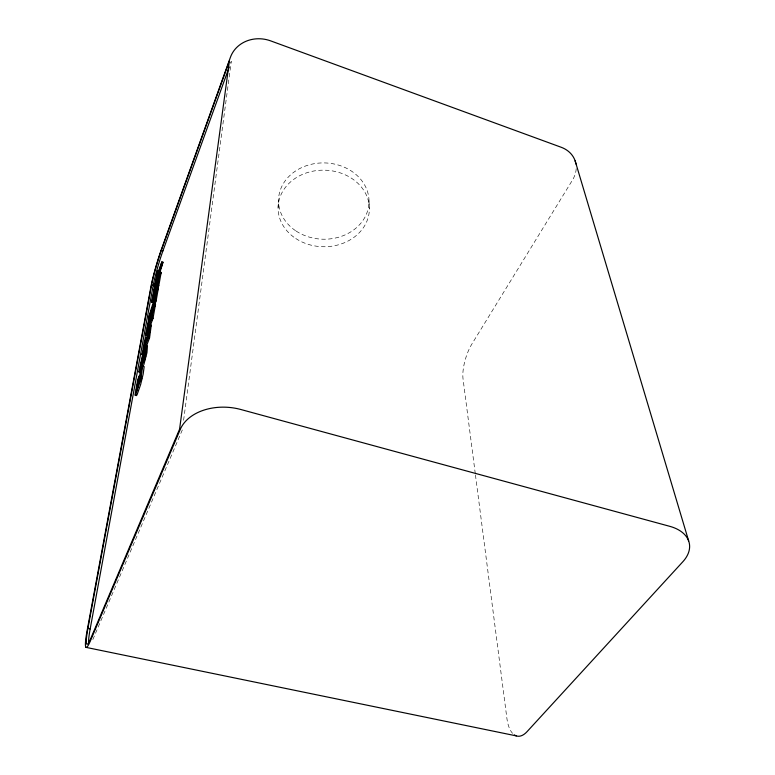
<?xml version="1.0" encoding="UTF-8"?>
<svg xmlns="http://www.w3.org/2000/svg" width="775" height="775" viewBox="0 0 775 775"><rect width="100%" height="100%" fill="white"/><g stroke="black" fill="none" stroke-linecap="round" stroke-linejoin="round"><path stroke-width="0.58" stroke-dasharray="3.88 2.91" d="M278.099 207.7L278.525 200.299M183.597 420.321L231.25 61.409L230.427 63.686M182.328 429.922L93.213 638.707A36.667 3.875 -75.3 0 1 92.128 641.08M475.288 473.719L463.053 379.023A26.185 9.261 -73 0 1 471.927 343.964L572.531 179.994A29.605 24.422 -19 0 0 576.222 168.272M475.443 474.92L506.879 718.241A35.912 15.907 -81 0 0 512.575 733.353M369.026 201.025L369.375 208.407M296.04 231.018A45.26 38.149 1.5 0 0 368.609 206.567A45.26 38.149 1.5 0 0 306.668 165.608A45.26 38.149 1.5 0 0 296.04 231.018M295.759 238.506A45.648 38.285 1.4 0 0 368.958 213.968A45.648 38.285 1.4 0 0 306.493 172.873A45.648 38.285 1.4 0 0 295.759 238.506"/><path stroke-width="1.16" d="M137.495 390.106L137.514 389.505M146.252 353.419L146.427 352.344M141.641 366.304L145.002 353.836M149.953 332.339L150.243 330.615M149.158 336.834L149.488 335.013M156.095 297.91L156.492 295.653M146.349 346.425L149.536 337.91L151.309 324.967M147.124 334.238L152.995 318.418L155.513 304.217L154.341 303.877L151.425 317.149L149.711 321.78L151.396 312.412L152.568 312.751M156.095 300.981L158.352 288.271L157.199 287.932C155.262 297.978 151.309 307.481 148.771 317.363L149.933 317.702L156.095 300.981L154.922 300.632L157.199 287.932M157.577 289.075L158.797 285.713L161.161 272.432L160.028 272.093L157.654 285.374L151.513 302.163L152.656 302.492L156.347 292.427M156.579 283.602L162.973 262.241L161.849 261.902L156.821 275.764L157.732 270.775L158.836 271.105L157.935 276.094M158.991 274.941L157.248 284.667L155.572 289.249L157.151 280.482L158.284 280.821L157.499 285.2M151.309 319.775L152.355 313.923M141.97 354.601L148.325 337.561L150.36 324.347L147.211 334.025C144.218 337.503 143.404 349.157 141.97 354.601L143.172 354.94M146.708 335.362L145.535 335.032L151.803 318.079L154.341 303.877M156.056 285.549L155.378 287.409L154.264 287.079L161.849 261.902M141.118 378.132L141.457 376.195M150.273 318.622L149.11 318.283L147.279 328.368L151.396 312.412M156.027 286.673L154.903 286.333L153.198 295.769L157.151 280.482M152.656 302.492L153.295 298.937M139.839 382.007L138.589 381.658L140.236 372.543L142.823 365.684L144.16 366.643L143.181 373.967L140.624 384.555L137.243 394.291A11.625 1.075 -74.1 0 1 136.206 395.55L136.129 395.173M138.589 381.658L141.389 371.719L139.674 381.155L136.313 390.048L138.987 376.011A8.506 0.775 -74.1 0 0 137.553 380.767L134.947 395.221A11.625 1.066 -74.1 0 0 135.983 393.952L140.759 378.888L142.823 365.684M145.535 335.032L149.11 318.283M151.513 302.163L154.903 286.333M154.264 287.079L157.732 270.775M88.612 642.737A36.667 3.875 -75.3 0 1 90.181 628.893L153.208 285.374A26.021 2.131 -73.6 0 1 162.944 250.809L229.206 67.086M87.924 628.418L151.58 284.89A26.03 2.102 -73.6 0 1 161.326 250.315L229.439 60.77L179.568 429.195L90.859 638.222A36.687 3.807 -75.3 0 1 87.924 628.418L90.181 628.893M137.834 387.345L139.171 381.658M145.971 342.463L146.204 341.407M148.732 334.509L149.246 332.514M141.36 379.915L141.728 378.403M145.361 357.459L145.71 356.025M142.881 358.699L143.336 357.081M144.518 360.511L144.964 358.97M143.792 364.812L146.94 352.712L147.463 345.853M159.873 270.766L162.973 262.241M160.125 275.28L161.161 272.432M157.645 290.179L158.352 288.271M148.771 317.363L154.922 300.632M154.516 303.354L155.688 300.167M154.458 307.094L155.513 304.217M151.58 320.269L152.607 317.488L151.425 317.149M150.573 326.624L150.98 325.626M140.808 372.581L140.168 372.62M85.986 647.367L516.305 735.882M139.684 378.762L140.943 379.111M148.325 337.561L149.536 337.91M151.803 318.079L152.995 318.418M155.281 284.28L156.395 284.619M157.654 285.374L158.797 285.713M151.58 284.89L153.208 285.374M153.886 289.133L155.01 289.463M156.153 290.79L157.296 291.129M156.201 279.194L157.315 279.523M161.239 265.321L162.362 265.66M161.326 250.315L162.944 250.809M575.137 160.851L688.684 540.998M514.358 734.903A35.912 15.907 -81 0 0 527.145 731.561L682.814 561.768A43.109 26.36 -11.1 0 0 669.707 526.312L240.802 409.491A47.508 33.218 4.4 0 0 180.304 429.34L90.365 640.944A39.971 4.156 -75.3 0 1 87.197 630.172L150.96 286.595A28.355 2.286 -73.6 0 1 161.568 248.978L230.398 57.34A31.572 28.588 14.8 0 1 270.64 40.872L561.119 147.24A29.605 24.422 -19 0 1 575.932 163.971M140.333 366.778L140.411 367.495L143.288 360.172L145.177 350.571L142.3 357.895L140.333 366.778M138.958 371.535L139.267 372.649L143.268 362.119L145.7 352.363L146.523 345.369L142.358 355.928L138.958 371.535M149.1 329.724L147.947 336.495L146.252 341.068L149.1 329.724M146.243 337.823L143.733 347.82L146.243 337.823"/></g></svg>
